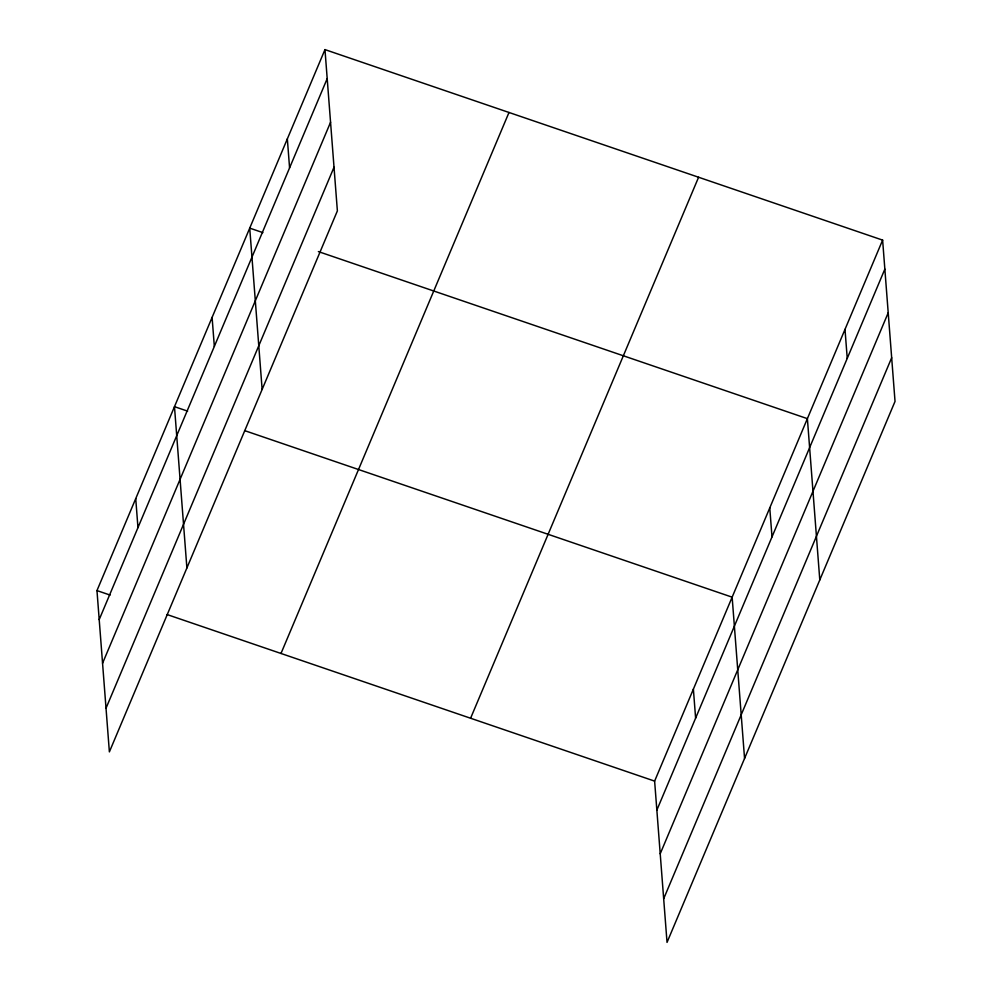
<?xml version="1.0" encoding="UTF-8"?>
<svg xmlns="http://www.w3.org/2000/svg" width="992" height="992" viewBox="0 0 992 992"><rect width="100%" height="100%" fill="white"/><g stroke="black" fill="none" stroke-linecap="round" stroke-linejoin="round"><path stroke-width="1.49" d="M324.967 49.6L337.379 210.887L109.38 751.886L96.968 590.587L324.967 49.6L882.62 240.114L895.032 401.413L667.033 942.4L654.621 781.113L882.62 240.114M99.2 619.603L327.199 78.616M102.56 663.264L330.559 122.264M106.02 708.226L334.019 167.239M280.996 653.468L508.995 112.468M470.592 718.233L698.591 177.246M656.853 810.117L884.852 269.13M660.213 853.777L888.212 312.778M663.673 898.752L891.672 357.752M262.868 232.624L249.724 228.123L262.136 389.422M318.37 251.584L807.389 418.649L819.789 579.936M187.624 411.147L174.48 406.658L186.893 567.945M244.59 430.602L732.146 597.172L744.558 758.458M96.968 590.587L110.112 595.076M167.065 614.544L654.621 781.113M844.998 329.381L847.242 358.397M769.767 507.904L771.999 536.92M693.383 689.142L695.615 718.158M287.345 138.868L289.577 167.884M212.102 317.39L214.334 346.406M135.73 498.629L137.962 527.632"/></g></svg>
